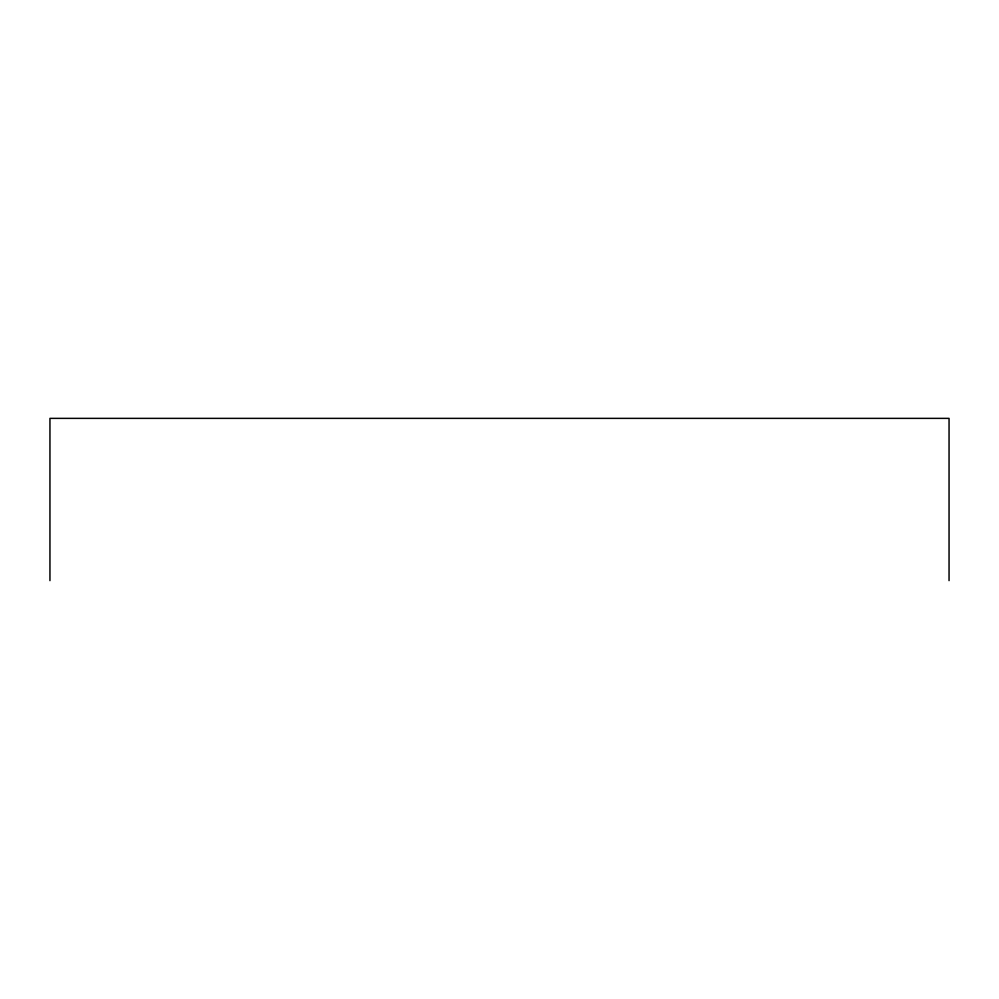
<?xml version="1.0" encoding="UTF-8"?>
<svg xmlns="http://www.w3.org/2000/svg" width="999" height="999" viewBox="0 0 999 999"><rect width="100%" height="100%" fill="white"/><g stroke="black" fill="none" stroke-linecap="round" stroke-linejoin="round"><path stroke-width="1.5" d="M949.05 580.631L949.05 418.369L49.95 418.369L49.95 580.631"/></g></svg>
